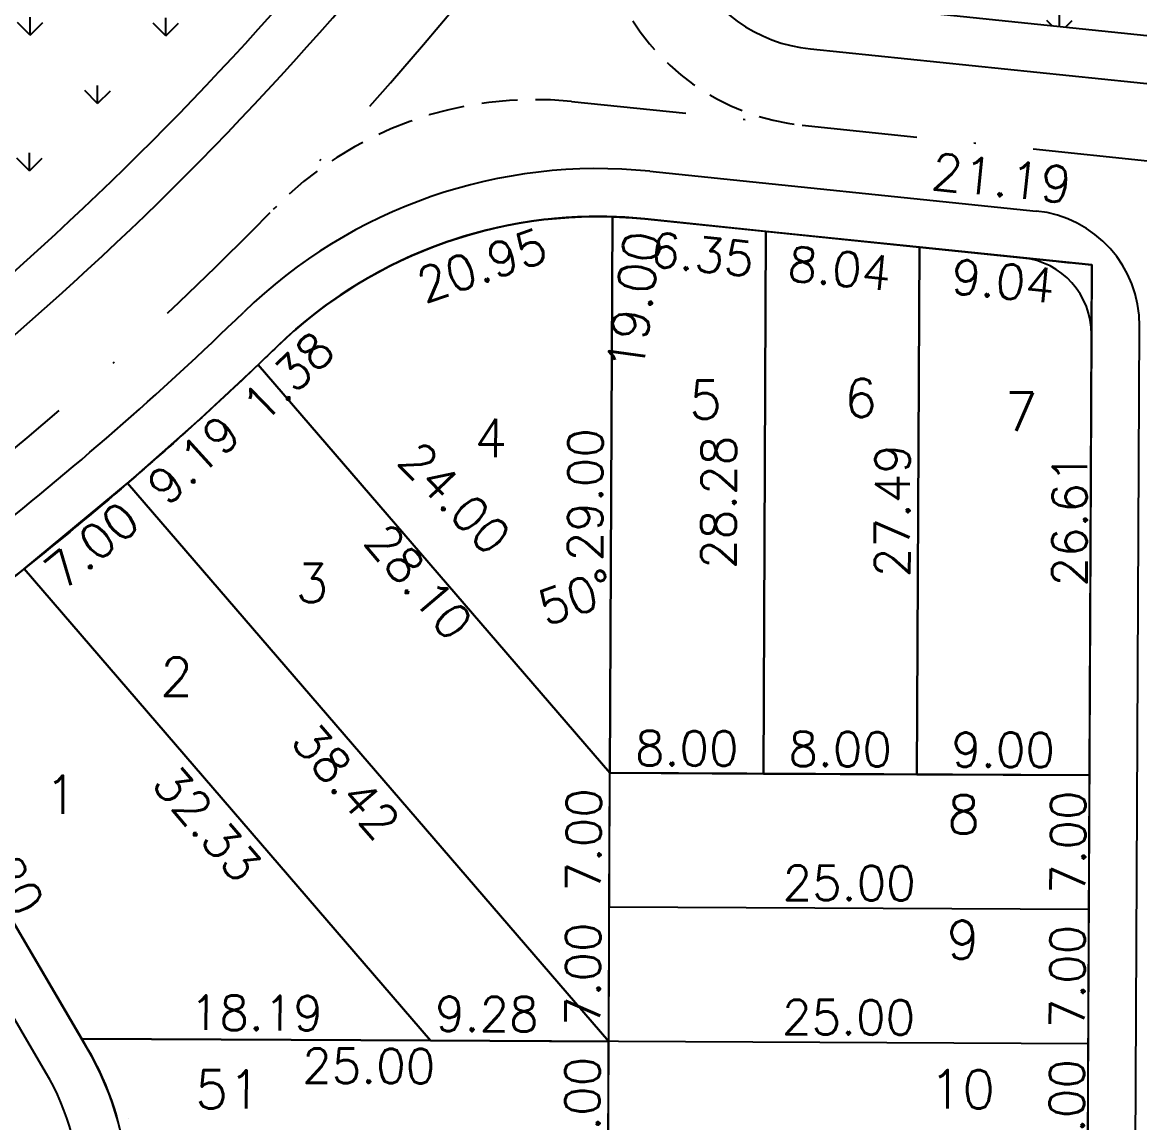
# Model space of a CAD drawing. Header units: millimetres. Extents: x -4430026 to 4783824, y 584 to 9593110.
# Drawn here: x 2425 to 2483.3, y 1658 to 1715.4 of the extents above; entities that cross this region are included whole.
import ezdxf
from ezdxf.enums import TextEntityAlignment as Align

# ---------------------------------------------------------------- set-up
doc = ezdxf.new("R2010")
doc.units = ezdxf.units.MM
for name, pattern in [('DASHDOT', [1, 0.5, -0.25, 0, -0.25]), ('HIDDEN', [0.375, 0.25, -0.125]), ('HIDDEN2', [0.1875, 0.125, -0.0625])]:
    doc.linetypes.add(name, pattern=pattern)
for name, color, linetype in [('BOUNDARY LOTES', 2, 'Continuous'), ('BOUNDARY VERDES', 92, 'Continuous'), ('Calçada', 1, 'Continuous'), ('CANTOS', 9, 'HIDDEN'), ('Cota', 8, 'Continuous'), ('COTAS', 8, 'Continuous'), ('curvas', 4, 'Continuous'), ('Lotes', 2, 'Continuous'), ('Numero de lotes', 5, 'Continuous'), ('Projeção', 8, 'HIDDEN2'), ('QUADRA', 4, 'Continuous')]:
    doc.layers.add(name, color=color, linetype=linetype)
doc.styles.add('arcad1', font='romans.shx')
doc.styles.add('ROMANS', font='romans.shx')
doc.dimstyles.new('BOLA100', dxfattribs={"dimscale": 0, "dimtxt": 1.9, "dimasz": 0.18, "dimexe": 0.18, "dimexo": 0.063, "dimgap": 0, "dimtad": 1, "dimzin": 4, "dimdsep": 46, "dimtxsty": 'ROMANS', "dimcen": 0.09, "dimse1": 1, "dimse2": 1, "dimsd1": 1, "dimsd2": 1, "dimclrt": 256, "dimaunit": 1, "dimadec": 4, "dimazin": 0, "dimtfac": 1.2, "dimtix": 1, "dimtmove": 2, "dimatfit": 3, "dimfxl": 1, "dimtvp": 2, "dimtolj": 1, "dimtzin": 4, "dimarcsym": 0})
doc.dimstyles.get("Standard").update_dxf_attribs({"dimtxt": 0.18, "dimasz": 0.18, "dimexe": 0.18, "dimexo": 0.0625, "dimgap": 0.09, "dimtad": 0, "dimtih": 1, "dimtoh": 1, "dimdec": 4, "dimzin": 0, "dimdsep": 46, "dimtxsty": 'Standard', "dimcen": 0.09, "dimadec": 0, "dimazin": 0, "dimtfac": 1, "dimtdec": 4, "dimtofl": 0, "dimtmove": 0, "dimatfit": 3, "dimfxl": 1, "dimtolj": 1, "dimtzin": 0, "dimarcsym": 0})

# ---------------------------------------------------------------- blocks, each defined once
blk = doc.blocks.new('*D14404')
at = {"layer": 'DEFPOINTS', "color": 0, "linetype": 'ByBlock'}
for p in [(2453.646, 1711.277), (2459.161, 1710.54), (2451.03, 1691.691)]:
    blk.add_point(p, dxfattribs=at)
at = {"layer": 'COTAS', "linetype": 'ByBlock', "insert": (2456.911, 1700.873), "char_height": 1.9, "attachment_point": 5, "rotation": 82.39195, "style": 'ROMANS'}
blk.add_mtext('\\A1;19.00', dxfattribs=at)
blk = doc.blocks.new('*D14408')
at = {"layer": 'DEFPOINTS', "color": 0, "linetype": 'ByBlock'}
for p in [(2465.709, 1710.035), (2486.792, 1707.865), (2465.439, 1707.416)]:
    blk.add_point(p, dxfattribs=at)
at = {"layer": 'COTAS', "linetype": 'ByBlock', "insert": (2476.078, 1707.276), "char_height": 1.9, "attachment_point": 5, "rotation": 354.12413, "style": 'ROMANS'}
blk.add_mtext('\\A1;21.19', dxfattribs=at)
blk = doc.blocks.new('*D13830')
at = {"layer": 'DEFPOINTS', "color": 0, "linetype": 'ByBlock'}
for p in [(2313.498, 1826.966), (2313.498, 1826.966), (2325.735, 1815.459), (2469.549, 1750.14), (2421.146, 1690.391)]:
    blk.add_point(p, dxfattribs=at)
at = {"layer": 'COTAS', "linetype": 'ByBlock', "insert": (2325.677, 1817.11), "char_height": 1.9, "attachment_point": 5, "rotation": 51.01676, "style": 'ROMANS'}
blk.add_mtext('\\A1;25°32\'36"', dxfattribs=at)
blk = doc.blocks.new('*D13839')
at = {"layer": 'DEFPOINTS', "color": 0, "linetype": 'ByBlock'}
for p in [(2450.695, 1758.641), (2401.871, 1627.75)]:
    blk.add_point(p, dxfattribs=at)
at = {"layer": 'COTAS', "linetype": 'ByBlock', "insert": (2410.904, 1651.965), "char_height": 1.9, "attachment_point": 5, "rotation": 69.54409, "style": 'ROMANS'}
blk.add_mtext('\\A1;R139.70', dxfattribs=at)
blk = doc.blocks.new('*D13840')
at = {"layer": 'DEFPOINTS', "color": 0, "linetype": 'ByBlock'}
for p in [(2355.914, 1759.622), (2462.721, 1753.502), (2403.112, 1634.246), (2401.871, 1627.75), (2401.871, 1627.75)]:
    blk.add_point(p, dxfattribs=at)
at = {"layer": 'COTAS', "linetype": 'ByBlock', "insert": (2402.318, 1635.481), "char_height": 1.9, "attachment_point": 5, "rotation": 356.69595, "style": 'ROMANS'}
blk.add_mtext('\\A1;45°2\'6"', dxfattribs=at)
blk = doc.blocks.new('*D10674')
at = {"layer": 'DEFPOINTS', "color": 0}
for p in [(2455.794, 1705.266), (2455.656, 1676.263), (2457.899, 1676.252)]:
    blk.add_point(p, dxfattribs=at)
at = {"layer": 'COTAS', "color": 41, "insert": (2454.368, 1690.771), "char_height": 1.8, "attachment_point": 5, "rotation": 89.72858, "style": 'ROMANS'}
blk.add_mtext('\\A1;29.00', dxfattribs=at)
blk = doc.blocks.new('*D10675')
at = {"layer": 'DEFPOINTS', "color": 0}
for p in [(2455.656, 1676.263), (2455.623, 1669.263), (2457.866, 1669.253)]:
    blk.add_point(p, dxfattribs=at)
at = {"layer": 'COTAS', "color": 41, "insert": (2454.283, 1672.77), "char_height": 1.8, "attachment_point": 5, "rotation": 89.72858, "style": 'ROMANS'}
blk.add_mtext('\\A1;7.00', dxfattribs=at)
blk = doc.blocks.new('*D10676')
at = {"layer": 'DEFPOINTS', "color": 0}
for p in [(2455.623, 1669.263), (2455.59, 1662.263), (2457.833, 1662.253)]:
    blk.add_point(p, dxfattribs=at)
at = {"layer": 'COTAS', "color": 41, "insert": (2454.25, 1665.77), "char_height": 1.8, "attachment_point": 5, "rotation": 89.72858, "style": 'ROMANS'}
blk.add_mtext('\\A1;7.00', dxfattribs=at)
blk = doc.blocks.new('*D10677')
at = {"layer": 'DEFPOINTS', "color": 0}
for p in [(2455.59, 1662.263), (2455.557, 1655.263), (2457.8, 1655.253)]:
    blk.add_point(p, dxfattribs=at)
at = {"layer": 'COTAS', "color": 41, "insert": (2454.217, 1658.77), "char_height": 1.8, "attachment_point": 5, "rotation": 89.72858, "style": 'ROMANS'}
blk.add_mtext('\\A1;7.00', dxfattribs=at)
blk = doc.blocks.new('*D10696')
at = {"layer": 'DEFPOINTS', "color": 0}
for p in [(2480.782, 1702.754), (2480.656, 1676.145), (2483.156, 1676.133)]:
    blk.add_point(p, dxfattribs=at)
at = {"layer": 'COTAS', "color": 41, "insert": (2479.619, 1689.454), "char_height": 1.8, "attachment_point": 5, "rotation": 89.72858, "style": 'ROMANS'}
blk.add_mtext('\\A1;26.61', dxfattribs=at)
blk = doc.blocks.new('*D10697')
at = {"layer": 'DEFPOINTS', "color": 0}
for p in [(2480.656, 1676.145), (2480.623, 1669.145), (2483.123, 1669.133)]:
    blk.add_point(p, dxfattribs=at)
at = {"layer": 'COTAS', "color": 41, "insert": (2479.539, 1672.65), "char_height": 1.8, "attachment_point": 5, "rotation": 89.72858, "style": 'ROMANS'}
blk.add_mtext('\\A1;7.00', dxfattribs=at)
blk = doc.blocks.new('*D10698')
at = {"layer": 'DEFPOINTS', "color": 0}
for p in [(2480.623, 1669.145), (2480.571, 1662.145), (2483.09, 1662.133)]:
    blk.add_point(p, dxfattribs=at)
at = {"layer": 'COTAS', "color": 41, "insert": (2479.506, 1665.65), "char_height": 1.8, "attachment_point": 5, "rotation": 89.72858, "style": 'ROMANS'}
blk.add_mtext('\\A1;7.00', dxfattribs=at)
blk = doc.blocks.new('*D10699')
at = {"layer": 'DEFPOINTS', "color": 0}
for p in [(2480.571, 1662.145), (2480.538, 1655.145), (2483.057, 1655.133)]:
    blk.add_point(p, dxfattribs=at)
at = {"layer": 'COTAS', "color": 41, "insert": (2479.473, 1658.65), "char_height": 1.8, "attachment_point": 5, "rotation": 89.72858, "style": 'ROMANS'}
blk.add_mtext('\\A1;7.00', dxfattribs=at)
blk = doc.blocks.new('*D10722')
at = {"layer": 'DEFPOINTS', "color": 0}
for p in [(2417.151, 1681.085), (2428.39, 1661.936), (2426.234, 1660.67)]:
    blk.add_point(p, dxfattribs=at)
at = {"layer": 'COTAS', "color": 41, "insert": (2423.719, 1672.067), "char_height": 1.8, "attachment_point": 5, "rotation": 300.40994, "style": 'ROMANS'}
blk.add_mtext('\\A1;22.20', dxfattribs=at)
blk = doc.blocks.new('*D10723')
at = {"layer": 'DEFPOINTS', "color": 0}
for p in [(2430.504, 1691.366), (2455.59, 1662.263), (2451.71, 1658.919)]:
    blk.add_point(p, dxfattribs=at)
at = {"layer": 'COTAS', "color": 41, "insert": (2441.894, 1675.821), "char_height": 1.8, "attachment_point": 5, "rotation": 310.76061, "style": 'ROMANS'}
blk.add_mtext('\\A1;38.42', dxfattribs=at)
blk = doc.blocks.new('*D10724')
at = {"layer": 'DEFPOINTS', "color": 0}
for p in [(2437.397, 1697.627), (2455.656, 1676.263), (2452.089, 1673.214)]:
    blk.add_point(p, dxfattribs=at)
at = {"layer": 'COTAS', "color": 41, "insert": (2445.696, 1686.235), "char_height": 1.8, "attachment_point": 5, "rotation": 310.51906, "style": 'ROMANS'}
blk.add_mtext('\\A1;28.10', dxfattribs=at)
blk = doc.blocks.new('*D10725')
at = {"layer": 'DEFPOINTS', "color": 0}
for p in [(2425.202, 1686.796), (2446.31, 1662.307), (2442.483, 1659.008)]:
    blk.add_point(p, dxfattribs=at)
at = {"layer": 'COTAS', "color": 41, "insert": (2434.655, 1673.602), "char_height": 1.8, "attachment_point": 5, "rotation": 310.76061, "style": 'ROMANS'}
blk.add_mtext('\\A1;32.33', dxfattribs=at)
blk = doc.blocks.new('*D10726')
at = {"layer": 'DEFPOINTS', "color": 0}
for p in [(2425.113, 1686.899), (2428.211, 1682.656), (2417.151, 1681.085)]:
    blk.add_point(p, dxfattribs=at)
at = {"layer": 'COTAS', "color": 41, "insert": (2422.107, 1682.657), "char_height": 1.8, "attachment_point": 5, "rotation": 36.13755, "style": 'ROMANS'}
blk.add_mtext('\\A1;9.86', dxfattribs=at)
blk = doc.blocks.new('*D10727')
at = {"layer": 'DEFPOINTS', "color": 0}
for p in [(2430.504, 1691.366), (2433.63, 1687.593), (2425.113, 1686.899)]:
    blk.add_point(p, dxfattribs=at)
at = {"layer": 'COTAS', "color": 41, "insert": (2428.638, 1688.131), "char_height": 1.8, "attachment_point": 5, "rotation": 39.64001, "style": 'ROMANS'}
blk.add_mtext('\\A1;7.00', dxfattribs=at)
blk = doc.blocks.new('*D10728')
at = {"layer": 'DEFPOINTS', "color": 0}
for p in [(2462.597, 1704.508), (2464.986, 1704.497), (2462.463, 1676.231)]:
    blk.add_point(p, dxfattribs=at)
at = {"layer": 'COTAS', "color": 41, "insert": (2461.319, 1690.375), "char_height": 1.8, "attachment_point": 5, "rotation": 89.72858, "style": 'ROMANS'}
blk.add_mtext('\\A1;28.28', dxfattribs=at)
blk = doc.blocks.new('*D10729')
at = {"layer": 'DEFPOINTS', "color": 0}
for p in [(2471.786, 1703.68), (2471.656, 1676.187), (2473.911, 1676.177)]:
    blk.add_point(p, dxfattribs=at)
at = {"layer": 'COTAS', "color": 41, "insert": (2470.376, 1689.94), "char_height": 1.8, "attachment_point": 5, "rotation": 89.72858, "style": 'ROMANS'}
blk.add_mtext('\\A1;27.49', dxfattribs=at)
blk = doc.blocks.new('*D10730')
at = {"layer": 'DEFPOINTS', "color": 0}
for p in [(2471.786, 1703.68), (2480.782, 1702.754), (2480.319, 1697.903)]:
    blk.add_point(p, dxfattribs=at)
at = {"layer": 'COTAS', "color": 41, "insert": (2476.16, 1701.917), "char_height": 1.8, "attachment_point": 5, "rotation": 354.54628, "style": 'ROMANS'}
blk.add_mtext('\\A1;9.04', dxfattribs=at)
blk = doc.blocks.new('*D10742')
at = {"layer": 'DEFPOINTS', "color": 0}
for p in [(2455.656, 1676.263), (2463.656, 1676.225), (2463.645, 1673.927)]:
    blk.add_point(p, dxfattribs=at)
at = {"layer": 'COTAS', "color": 41, "insert": (2459.662, 1677.546), "char_height": 1.8, "attachment_point": 5, "rotation": 359.72858, "style": 'ROMANS'}
blk.add_mtext('\\A1;8.00', dxfattribs=at)
blk = doc.blocks.new('*D10743')
at = {"layer": 'DEFPOINTS', "color": 0}
for p in [(2463.656, 1676.225), (2471.656, 1676.187), (2471.645, 1673.889)]:
    blk.add_point(p, dxfattribs=at)
at = {"layer": 'COTAS', "color": 41, "insert": (2467.662, 1677.508), "char_height": 1.8, "attachment_point": 5, "rotation": 359.72858, "style": 'ROMANS'}
blk.add_mtext('\\A1;8.00', dxfattribs=at)
blk = doc.blocks.new('*D10744')
at = {"layer": 'DEFPOINTS', "color": 0}
for p in [(2471.656, 1676.187), (2480.656, 1676.145), (2480.645, 1673.847)]:
    blk.add_point(p, dxfattribs=at)
at = {"layer": 'COTAS', "color": 41, "insert": (2476.162, 1677.468), "char_height": 1.8, "attachment_point": 5, "rotation": 359.72858, "style": 'ROMANS'}
blk.add_mtext('\\A1;9.00', dxfattribs=at)
blk = doc.blocks.new('*D10745')
at = {"layer": 'DEFPOINTS', "color": 0}
for p in [(2463.79, 1704.502), (2471.786, 1703.68), (2463.265, 1699.4)]:
    blk.add_point(p, dxfattribs=at)
at = {"layer": 'COTAS', "color": 41, "insert": (2467.632, 1702.57), "char_height": 1.8, "attachment_point": 5, "rotation": 354.12413, "style": 'ROMANS'}
blk.add_mtext('\\A1;8.04', dxfattribs=at)
blk = doc.blocks.new('*D10746')
at = {"layer": 'DEFPOINTS', "color": 0}
for p in [(2438.647, 1698.67), (2455.362, 1681.448), (2453.336, 1679.482)]:
    blk.add_point(p, dxfattribs=at)
at = {"layer": 'COTAS', "color": 41, "insert": (2447.561, 1690.6), "char_height": 1.8, "attachment_point": 5, "rotation": 314.14445, "style": 'ROMANS'}
blk.add_mtext('\\A1;24.00', dxfattribs=at)
blk = doc.blocks.new('*D10747')
at = {"layer": 'DEFPOINTS', "color": 0}
for p in [(2458.177, 1704.09), (2439.004, 1697.439), (2455.361, 1682.099), (2455.72, 1680.216), (2455.72, 1680.216)]:
    blk.add_point(p, dxfattribs=at)
at = {"layer": 'COTAS', "color": 41, "insert": (2453.911, 1685.428), "char_height": 1.8, "attachment_point": 5, "rotation": 19.13429, "style": 'ROMANS'}
blk.add_mtext('\\A1;50°', dxfattribs=at)
blk = doc.blocks.new('*D10772')
at = {"layer": 'DEFPOINTS', "color": 0}
for p in [(2430.574, 1658.924), (2455.574, 1658.806), (2455.567, 1657.33)]:
    blk.add_point(p, dxfattribs=at)
at = {"layer": 'Cota', "color": 41, "insert": (2443.084, 1660.989), "char_height": 1.8, "attachment_point": 5, "rotation": 359.72858, "style": 'ROMANS'}
blk.add_mtext('\\A1;25.00', dxfattribs=at)
blk = doc.blocks.new('*D10775')
at = {"layer": 'DEFPOINTS', "color": 0}
for p in [(2455.586, 1661.458), (2480.586, 1661.34), (2480.579, 1659.864)]:
    blk.add_point(p, dxfattribs=at)
at = {"layer": 'Cota', "color": 41, "insert": (2468.096, 1663.523), "char_height": 1.8, "attachment_point": 5, "rotation": 359.72858, "style": 'ROMANS'}
blk.add_mtext('\\A1;25.00', dxfattribs=at)
blk = doc.blocks.new('*D10776')
at = {"layer": 'DEFPOINTS', "color": 0}
for p in [(2455.619, 1668.458), (2480.619, 1668.34), (2480.612, 1666.864)]:
    blk.add_point(p, dxfattribs=at)
at = {"layer": 'Cota', "color": 41, "insert": (2468.129, 1670.523), "char_height": 1.8, "attachment_point": 5, "rotation": 359.72858, "style": 'ROMANS'}
blk.add_mtext('\\A1;25.00', dxfattribs=at)
blk = doc.blocks.new('*D10777')
at = {"layer": 'DEFPOINTS', "color": 0}
for p in [(2428.122, 1662.393), (2446.31, 1662.307), (2446.3, 1660.106)]:
    blk.add_point(p, dxfattribs=at)
at = {"layer": 'COTAS', "color": 41, "insert": (2437.223, 1663.749), "char_height": 1.8, "attachment_point": 5, "rotation": 359.72858, "style": 'ROMANS'}
blk.add_mtext('\\A1;18.19', dxfattribs=at)
blk = doc.blocks.new('*D10778')
at = {"layer": 'DEFPOINTS', "color": 0}
for p in [(2438.303, 1698.5), (2437.311, 1697.545), (2440.874, 1693.846)]:
    blk.add_point(p, dxfattribs=at)
at = {"layer": 'COTAS', "color": 41, "insert": (2438.873, 1696.917), "char_height": 1.8, "attachment_point": 5, "rotation": 43.9241, "style": 'ROMANS'}
blk.add_mtext('\\A1;1.38', dxfattribs=at)
blk = doc.blocks.new('*D10017')
at = {"layer": 'DEFPOINTS', "color": 0}
for p in [(2457.475, 1705.152), (2463.79, 1704.502), (2463.265, 1699.4)]:
    blk.add_point(p, dxfattribs=at)
at = {"layer": 'COTAS', "color": 41, "insert": (2460.476, 1703.306), "char_height": 1.8, "attachment_point": 5, "rotation": 354.12413, "style": 'ROMANS'}
blk.add_mtext('\\A1;6.35', dxfattribs=at)
blk = doc.blocks.new('*D8648')
at = {"layer": 'DEFPOINTS', "color": 0, "linetype": 'ByBlock'}
for p in [(2453.646, 1711.277), (2459.161, 1710.54), (2451.03, 1691.691)]:
    blk.add_point(p, dxfattribs=at)
at = {"layer": 'COTAS', "linetype": 'ByBlock', "insert": (2456.911, 1700.873), "char_height": 1.9, "attachment_point": 5, "rotation": 82.39195, "style": 'ROMANS'}
blk.add_mtext('\\A1;19.00', dxfattribs=at)
blk = doc.blocks.new('*D8652')
at = {"layer": 'DEFPOINTS', "color": 0, "linetype": 'ByBlock'}
for p in [(2465.709, 1710.035), (2486.792, 1707.865), (2465.439, 1707.416)]:
    blk.add_point(p, dxfattribs=at)
at = {"layer": 'COTAS', "linetype": 'ByBlock', "insert": (2476.078, 1707.276), "char_height": 1.9, "attachment_point": 5, "rotation": 354.12413, "style": 'ROMANS'}
blk.add_mtext('\\A1;21.19', dxfattribs=at)
blk = doc.blocks.new('*D8672')
at = {"layer": 'DEFPOINTS', "color": 0, "linetype": 'ByBlock'}
for p in [(2355.914, 1759.622), (2462.721, 1753.502), (2403.112, 1634.246), (2401.871, 1627.75), (2401.871, 1627.75)]:
    blk.add_point(p, dxfattribs=at)
at = {"layer": 'COTAS', "linetype": 'ByBlock', "insert": (2402.318, 1635.481), "char_height": 1.9, "attachment_point": 5, "rotation": 356.69595, "style": 'ROMANS'}
blk.add_mtext('\\A1;45°2\'6"', dxfattribs=at)
blk = doc.blocks.new('*D8778')
at = {"layer": 'DEFPOINTS', "color": 0}
for p in [(2455.794, 1705.266), (2455.656, 1676.263), (2457.899, 1676.252)]:
    blk.add_point(p, dxfattribs=at)
at = {"layer": 'COTAS', "color": 41, "insert": (2454.368, 1690.771), "char_height": 1.8, "attachment_point": 5, "rotation": 89.72858, "style": 'ROMANS'}
blk.add_mtext('\\A1;29.00', dxfattribs=at)
blk = doc.blocks.new('*D8779')
at = {"layer": 'DEFPOINTS', "color": 0}
for p in [(2437.397, 1697.627), (2455.656, 1676.263), (2452.089, 1673.214)]:
    blk.add_point(p, dxfattribs=at)
at = {"layer": 'COTAS', "color": 41, "insert": (2445.696, 1686.235), "char_height": 1.8, "attachment_point": 5, "rotation": 310.51906, "style": 'ROMANS'}
blk.add_mtext('\\A1;28.10', dxfattribs=at)
blk = doc.blocks.new('*D8780')
at = {"layer": 'DEFPOINTS', "color": 0}
for p in [(2425.113, 1686.899), (2428.211, 1682.656), (2417.151, 1681.085)]:
    blk.add_point(p, dxfattribs=at)
at = {"layer": 'COTAS', "color": 41, "insert": (2422.107, 1682.657), "char_height": 1.8, "attachment_point": 5, "rotation": 36.13755, "style": 'ROMANS'}
blk.add_mtext('\\A1;9.86', dxfattribs=at)
blk = doc.blocks.new('*D8781')
at = {"layer": 'DEFPOINTS', "color": 0}
for p in [(2430.504, 1691.366), (2433.63, 1687.593), (2425.113, 1686.899)]:
    blk.add_point(p, dxfattribs=at)
at = {"layer": 'COTAS', "color": 41, "insert": (2428.638, 1688.131), "char_height": 1.8, "attachment_point": 5, "rotation": 39.64001, "style": 'ROMANS'}
blk.add_mtext('\\A1;7.00', dxfattribs=at)
blk = doc.blocks.new('*D8782')
at = {"layer": 'DEFPOINTS', "color": 0}
for p in [(2462.597, 1704.508), (2464.986, 1704.497), (2462.463, 1676.231)]:
    blk.add_point(p, dxfattribs=at)
at = {"layer": 'COTAS', "color": 41, "insert": (2461.319, 1690.375), "char_height": 1.8, "attachment_point": 5, "rotation": 89.72858, "style": 'ROMANS'}
blk.add_mtext('\\A1;28.28', dxfattribs=at)
blk = doc.blocks.new('*D8783')
at = {"layer": 'DEFPOINTS', "color": 0}
for p in [(2471.786, 1703.68), (2480.782, 1702.754), (2480.319, 1697.903)]:
    blk.add_point(p, dxfattribs=at)
at = {"layer": 'COTAS', "color": 41, "insert": (2476.16, 1701.917), "char_height": 1.8, "attachment_point": 5, "rotation": 354.54628, "style": 'ROMANS'}
blk.add_mtext('\\A1;9.04', dxfattribs=at)
blk = doc.blocks.new('*D8791')
at = {"layer": 'DEFPOINTS', "color": 0}
for p in [(2455.656, 1676.263), (2463.656, 1676.225), (2463.645, 1673.927)]:
    blk.add_point(p, dxfattribs=at)
at = {"layer": 'COTAS', "color": 41, "insert": (2459.662, 1677.546), "char_height": 1.8, "attachment_point": 5, "rotation": 359.72858, "style": 'ROMANS'}
blk.add_mtext('\\A1;8.00', dxfattribs=at)
blk = doc.blocks.new('*D8792')
at = {"layer": 'DEFPOINTS', "color": 0}
for p in [(2463.79, 1704.502), (2471.786, 1703.68), (2463.265, 1699.4)]:
    blk.add_point(p, dxfattribs=at)
at = {"layer": 'COTAS', "color": 41, "insert": (2467.632, 1702.57), "char_height": 1.8, "attachment_point": 5, "rotation": 354.12413, "style": 'ROMANS'}
blk.add_mtext('\\A1;8.04', dxfattribs=at)
blk = doc.blocks.new('*D8793')
at = {"layer": 'DEFPOINTS', "color": 0}
for p in [(2438.647, 1698.67), (2455.362, 1681.448), (2453.336, 1679.482)]:
    blk.add_point(p, dxfattribs=at)
at = {"layer": 'COTAS', "color": 41, "insert": (2447.561, 1690.6), "char_height": 1.8, "attachment_point": 5, "rotation": 314.14445, "style": 'ROMANS'}
blk.add_mtext('\\A1;24.00', dxfattribs=at)
blk = doc.blocks.new('*D8794')
at = {"layer": 'DEFPOINTS', "color": 0}
for p in [(2458.177, 1704.09), (2439.004, 1697.439), (2455.361, 1682.099), (2455.72, 1680.216), (2455.72, 1680.216)]:
    blk.add_point(p, dxfattribs=at)
at = {"layer": 'COTAS', "color": 41, "insert": (2453.911, 1685.428), "char_height": 1.8, "attachment_point": 5, "rotation": 19.13429, "style": 'ROMANS'}
blk.add_mtext('\\A1;50°', dxfattribs=at)
blk = doc.blocks.new('*D8795')
at = {"layer": 'DEFPOINTS', "color": 0}
for p in [(2438.303, 1698.5), (2437.311, 1697.545), (2440.874, 1693.846)]:
    blk.add_point(p, dxfattribs=at)
at = {"layer": 'COTAS', "color": 41, "insert": (2438.873, 1696.917), "char_height": 1.8, "attachment_point": 5, "rotation": 43.9241, "style": 'ROMANS'}
blk.add_mtext('\\A1;1.38', dxfattribs=at)
blk = doc.blocks.new('*D8800')
at = {"layer": 'DEFPOINTS', "color": 0}
for p in [(2457.475, 1705.152), (2463.79, 1704.502), (2463.265, 1699.4)]:
    blk.add_point(p, dxfattribs=at)
at = {"layer": 'COTAS', "color": 41, "insert": (2460.476, 1703.306), "char_height": 1.8, "attachment_point": 5, "rotation": 354.12413, "style": 'ROMANS'}
blk.add_mtext('\\A1;6.35', dxfattribs=at)

msp = doc.modelspace()

# ---------------------------------------------------------------- hatches: boundary and pattern name
at = {"layer": 'BOUNDARY VERDES'}
h = msp.add_hatch(dxfattribs=at)
h.set_pattern_fill('GRASS', color=256, scale=5, angle=-0.27142, style=0)
h.set_pattern_definition([(89.7286, (2280.2837, 1676.5235), (-3.518746, 3.55224), [0.9375, -6.13357]), (44.7286, (2280.2837, 1676.5235), (-3.51875, 3.55224), [0.9375, -4.0625]), (134.7286, (2280.2837, 1676.5235), (-3.55224, -3.51875), [0.9375, -4.0625])])
edge = h.paths.add_edge_path()
edge.add_arc((2287.468, 1720.77), 7, 109.51271, 240.16598)
edge.add_line((2283.986, 1714.698), (2338.616, 1683.367))
edge.add_arc((2366.084, 1731.263), 55.213, 240.16598, 283.36439)
edge.add_arc((2356.194, 1772.891), 98, 283.36439, 308.21331)
edge.add_arc((2313.635, 1826.948), 166.8, 308.21331, 330.26634)
edge.add_arc((2455.869, 1745.709), 3, 330.26634, 424.83759)
edge.add_arc((2402.083, 1631.213), 129.5, 64.83759, 109.22354)
edge.add_arc((7498.464, -12984.26), 15608.038, 109.2235427, 109.5127115)
h = msp.add_hatch(dxfattribs=at)
h.set_pattern_fill('GRASS', color=256, scale=5, angle=-0.27142, style=0)
h.set_pattern_definition([(89.7286, (2461.387, 1711.3856), (-3.51875, 3.55224), [0.9375, -6.13357]), (44.729, (2461.387, 1711.3856), (-3.51875, 3.55224), [0.9375, -4.0625]), (134.729, (2461.387, 1711.3856), (-3.55224, -3.51875), [0.9375, -4.0625])])
h.paths.add_polyline_path([(2475.398, 1740.014, 0.398359), (2470.8, 1738.59, -0.02207), (2462.399, 1725.08, 0.568808), (2466.374, 1716.501), (2518.718, 1711.114, 0.8365), (2520.623, 1717.735)])

# ---------------------------------------------------------------- linework, layer by layer
at = {"layer": 'BOUNDARY LOTES', "elevation": 2.439}
for points in [[(2455.794, 1705.266, 0.203433), (2438.303, 1698.5, -0.001923), (2437.312, 1697.545), (2455.656, 1676.263)], [(2455.794, 1705.266, 0.203433), (2438.303, 1698.5, -0.001923), (2437.312, 1697.545), (2455.656, 1676.263)], [(2463.79, 1704.502), (2457.475, 1705.152, 0.017563), (2455.794, 1705.266), (2455.656, 1676.263), (2463.656, 1676.225)], [(2463.79, 1704.502), (2457.475, 1705.152, 0.017563), (2455.794, 1705.266), (2455.656, 1676.263), (2463.656, 1676.225)], [(2437.311, 1697.545, -0.012842), (2430.504, 1691.366), (2455.59, 1662.263), (2455.623, 1669.263), (2455.656, 1676.263)], [(2430.504, 1691.366, -0.009779), (2425.113, 1686.899), (2446.31, 1662.307), (2455.59, 1662.263)], [(2425.113, 1686.899, -0.001336), (2424.363, 1686.306, -0.01191), (2420.162, 1683.158, 0.388507), (2419.035, 1677.876), (2428.122, 1662.393), (2446.31, 1662.307)], [(2455.59, 1662.263), (2446.31, 1662.307), (2428.122, 1662.393), (2428.39, 1661.936, -0.11092), (2430.488, 1655.382), (2455.557, 1655.263)]]:
    msp.add_lwpolyline(points, format="xyb", close=True, dxfattribs=at)
for points in [[(2471.786, 1703.68), (2463.79, 1704.502), (2463.656, 1676.225), (2471.656, 1676.187)], [(2420.81, 1683.623), (2417.151, 1681.085), (2428.122, 1662.393), (2446.31, 1662.307), (2425.113, 1686.899)]]:
    msp.add_lwpolyline(points, close=True, dxfattribs=at)
for points in [[(2471.786, 1703.68), (2471.656, 1676.187), (2480.656, 1676.145), (2480.782, 1702.754), (2471.786, 1703.68)], [(2455.59, 1662.263), (2455.656, 1676.263), (2437.311, 1697.545), (2434.27, 1694.706), (2430.504, 1691.366), (2455.59, 1662.263)], [(2425.113, 1686.899), (2430.504, 1691.366), (2455.59, 1662.263), (2446.31, 1662.307), (2425.113, 1686.899)]]:
    msp.add_lwpolyline(points, dxfattribs=at)
at = {"layer": 'Calçada'}
for p, q in [((2466.118, 1714.014, 2.439), (2518.462, 1708.627, 2.439)), ((2466.118, 1714.014, 2.439), (2518.462, 1708.627, 2.439)), ((2457.731, 1707.639, 2.439), (2477.881, 1705.565, 2.439)), ((2457.731, 1707.639, 2.439), (2477.881, 1705.565, 2.439)), ((2483.025, 1648.576, 2.439), (2483.267, 1699.569, 2.439)), ((2426.234, 1660.67, 2.439), (2416.646, 1677.006, 2.439))]:
    msp.add_line(p, q, dxfattribs=at)
for centre, radius, start, end in [((2313.635, 1826.948, 2.439), 169.3, 308.21331, 330.26634), ((2455.018, 1681.278, 2.439), 26.5, 84.12413, 134.14445), ((2455.018, 1681.278, 2.439), 26.5, 84.12413, 134.14445), ((2477.267, 1699.597, 2.439), 6, 359.72858, 84.12413), ((2477.267, 1699.597, 2.439), 6, 359.72858, 84.12413), ((2313.635, 1826.948, 2.439), 176.5, 308.21331, 314.14445), ((2313.635, 1826.948, 2.439), 176.5, 308.21331, 314.14445), ((2414.85, 1653.989, 2.439), 13.2, 359.72858, 30.40994)]:
    msp.add_arc(centre, radius, start, end, dxfattribs=at)
at = {"layer": 'Calçada', "ltscale": 15}
msp.add_arc((2466.937, 1721.972, 2.439), 8, 145.59794, 264.12413, dxfattribs=at)
msp.add_arc((2466.937, 1721.972, 2.439), 8, 145.59794, 264.12413, dxfattribs=at)
at = {"layer": 'CANTOS', "ltscale": 2.5}
for p in [(2477.174, 1703.125, 2.439), (2477.174, 1703.125, 2.439), (2480.765, 1699.127, 2.439), (2480.765, 1699.127, 2.439)]:
    msp.add_line(p, (2480.782, 1702.754, 2.439), dxfattribs=at)
at = {"layer": 'curvas'}
msp.add_arc((2476.765, 1699.146, 2.439), 4, 359.72858, 84.12413, dxfattribs=at)
msp.add_arc((2476.765, 1699.146, 2.439), 4, 359.72858, 84.12413, dxfattribs=at)
at = {"layer": 'Lotes'}
for p, q in [((2454.878, 1512.027, 2.439), (2455.794, 1705.266, 2.439)), ((2463.656, 1676.225, 2.439), (2463.79, 1704.502, 2.439)), ((2463.656, 1676.225, 2.439), (2463.79, 1704.502, 2.439)), ((2471.656, 1676.187, 2.439), (2471.786, 1703.68, 2.439)), ((2455.656, 1676.263, 2.439), (2437.311, 1697.545, 2.439)), ((2455.656, 1676.263, 2.439), (2437.311, 1697.545, 2.439)), ((2455.59, 1662.263, 2.439), (2430.504, 1691.366, 2.439)), ((2446.31, 1662.307, 2.439), (2425.113, 1686.899, 2.439)), ((2480.656, 1676.145, 2.439), (2455.656, 1676.263, 2.439)), ((2480.623, 1669.145, 2.439), (2455.623, 1669.263, 2.439)), ((2480.59, 1662.145, 2.439), (2428.122, 1662.393, 2.439))]:
    msp.add_line(p, q, dxfattribs=at)
at = {"layer": 'Projeção', "linetype": 'DASHDOT', "ltscale": 12}
msp.add_line((2453.646, 1711.277, 2.439), (2548.962, 1701.467, 2.439), dxfattribs=at)
at = {"layer": 'Projeção', "linetype": 'DASHDOT', "ltscale": 15}
msp.add_arc((2313.635, 1826.948, 2.439), 173.8, 308.21331, 336.16483, dxfattribs=at)
at = {"layer": 'Projeção', "ltscale": 15}
for centre, radius, start, end in [((2466.937, 1721.972, 2.439), 12, 145.59794, 264.12413), ((2466.937, 1721.972, 2.439), 12, 145.59794, 264.12413), ((2451.701, 1692.376, 2.439), 19, 84.12413, 135.7342), ((2451.701, 1692.376, 2.439), 19, 84.12413, 135.7342)]:
    msp.add_arc(centre, radius, start, end, dxfattribs=at)
at = {"layer": 'QUADRA'}
for p, q in [((2466.374, 1716.501, 2.439), (2518.718, 1711.114, 2.439)), ((2466.374, 1716.501, 2.439), (2518.718, 1711.114, 2.439)), ((2480.525, 1648.588, 2.439), (2480.765, 1699.127, 2.439)), ((2428.39, 1661.936, 2.439), (2419.035, 1677.876, 2.439))]:
    msp.add_line(p, q, dxfattribs=at)
at = {"layer": 'QUADRA', "elevation": 2.439}
msp.add_lwpolyline([(2285.13, 1727.368, 0.641085), (2283.986, 1714.698), (2338.616, 1683.367, 0.190753), (2378.846, 1677.545, 0.108851), (2416.816, 1695.891, 0.096523), (2458.474, 1744.221, 0.437779), (2457.145, 1748.424, 0.196129), (2359.445, 1753.492, 0.001262)], format="xyb", close=True, dxfattribs=at)
msp.add_lwpolyline([(2285.13, 1727.368, 0.641085), (2283.986, 1714.698), (2338.616, 1683.367, 0.190753), (2378.846, 1677.545, 0.108851), (2416.816, 1695.891, 0.096523), (2458.474, 1744.221, 0.437779), (2457.145, 1748.424, 0.196129), (2359.445, 1753.492, 0.001262)], format="xyb", close=True, dxfattribs=at)
msp.add_lwpolyline([(2430.55, 1653.914, 0.13468), (2428.39, 1661.936), (2417.151, 1681.085, 0.020206), (2424.363, 1686.306, 0.025885), (2438.303, 1698.5, -0.221788), (2457.475, 1705.152), (2480.782, 1702.754), (2480.525, 1648.588), (2479.88, 1512.264), (2429.877, 1511.79), (2430.55, 1653.914)], format="xyb", dxfattribs=at)
msp.add_lwpolyline([(2457.475, 1705.152), (2477.174, 1703.125)], dxfattribs=at)
msp.add_lwpolyline([(2430.571, 1658.221), (2430.571, 1658.221)], close=True, dxfattribs=at)
at = {"layer": 'QUADRA'}
msp.add_arc((2455.018, 1681.278, 2.439), 24, 84.12413, 134.14445, dxfattribs=at)
msp.add_arc((2455.018, 1681.278, 2.439), 24, 84.12413, 134.14445, dxfattribs=at)

# ---------------------------------------------------------------- texts
at = {"layer": 'COTAS', "color": 41, "char_height": 1.8, "attachment_point": 5, "style": 'ROMANS'}
for s, insert, rotation in [('\\A1;20.95', (2448.98, 1702.737, 2.439), 19.13429), ('\\A1;20.95', (2448.98, 1702.737, 2.439), 19.13429), ('\\A1;9.19', (2433.954, 1692.6, 2.439), 42.23218), ('\\A1;9.19', (2433.954, 1692.6, 2.439), 42.23218), ('\\A1;9.28', (2449.244, 1663.692, 2.439), 359.72858)]:
    msp.add_mtext(s, dxfattribs=dict(at, insert=insert, rotation=rotation))
at = {"layer": 'Numero de lotes', "style": 'arcad1'}
for s, p in [('6', (2468.73, 1695.815, 2.439)), ('6', (2468.73, 1695.815, 2.439)), ('5', (2460.646, 1695.733, 2.439)), ('5', (2460.646, 1695.733, 2.439)), ('7', (2477.103, 1695.097, 2.439)), ('7', (2477.103, 1695.097, 2.439)), ('4', (2449.443, 1693.726, 2.439)), ('4', (2449.443, 1693.726, 2.439)), ('3', (2440.122, 1686.17, 2.439)), ('3', (2440.122, 1686.17, 2.439)), ('2', (2433.061, 1681.28, 2.439)), ('2', (2433.061, 1681.28, 2.439)), ('1', (2427.046, 1675.129, 2.439)), ('1', (2427.046, 1675.129, 2.439)), ('8', (2474.092, 1674.103, 2.439)), ('9', (2474.061, 1667.565, 2.439)), ('51', (2435.756, 1659.765, 2.439)), ('10', (2474.024, 1659.769, 2.439))]:
    msp.add_text(s, height=2, rotation=359.72858, dxfattribs=at).set_placement(p, align=Align.MIDDLE_CENTER)

# ---------------------------------------------------------------- dimensions: what is measured, and where the dimension line sits
at = {"layer": 'Cota'}
for base, p1, p2, picture, middle in [((2480.612, 1666.864, 2.439), (2455.619, 1668.458, 2.439), (2480.619, 1668.34, 2.439), '*D10776', (2468.129, 1670.523, 2.439)), ((2480.579, 1659.864, 2.439), (2455.586, 1661.458, 2.439), (2480.586, 1661.34, 2.439), '*D10775', (2468.096, 1663.523, 2.439))]:
    dim = msp.add_linear_dim(base=base, p1=p1, p2=p2, angle=179.72858, dimstyle='Standard', override={"dimtxt": 1.8, "dimexo": 0.063, "dimgap": 0, "dimtih": 0, "dimtoh": 0, "dimdec": 2, "dimzin": 4, "dimtxsty": 'ROMANS', "dimse1": 1, "dimse2": 1, "dimsd1": 1, "dimsd2": 1, "dimclrt": 41, "dimtfac": 1.2, "dimtdec": 2, "dimtix": 1, "dimtofl": 1, "dimtmove": 2, "dimfxl": 0.18, "dimfxlon": 1, "dimtvp": 2, "dimtzin": 4}, dxfattribs=at)
    dim.commit()
    dim.dimension.update_dxf_attribs({"geometry": picture, "text_midpoint": middle})
dim = msp.add_aligned_dim(p1=(2430.574, 1658.924, 2.439), p2=(2455.574, 1658.806, 2.439), distance=-1.476, dimstyle='Standard', override={"dimtxt": 1.8, "dimexo": 0.063, "dimgap": 0, "dimtih": 0, "dimtoh": 0, "dimdec": 2, "dimzin": 4, "dimtxsty": 'ROMANS', "dimse1": 1, "dimse2": 1, "dimsd1": 1, "dimsd2": 1, "dimclrt": 41, "dimtfac": 1.2, "dimtdec": 2, "dimtix": 1, "dimtofl": 1, "dimtmove": 2, "dimfxl": 0.18, "dimfxlon": 1, "dimtvp": 2, "dimtzin": 4}, dxfattribs=at)
dim.commit()
dim.dimension.update_dxf_attribs({"geometry": '*D10772', "text_midpoint": (2443.084, 1660.989, 2.439)})
at = {"layer": 'COTAS', "linetype": 'ByBlock'}
for base, line1, line2, picture, middle in [((2325.735, 1815.459), ((2313.498, 1826.966, 2.439), (2469.549, 1750.14, 2.439)), ((2421.146, 1690.391, 2.439), (2313.498, 1826.966, 2.439)), '*D13830', (2325.677, 1817.11, 2.439)), ((2403.112, 1634.246), ((2401.871, 1627.75, 2.439), (2355.914, 1759.622, 2.439)), ((2401.871, 1627.75, 2.439), (2462.721, 1753.502, 2.439)), '*D13840', (2402.318, 1635.481, 2.439)), ((2403.112, 1634.246), ((2401.871, 1627.75, 2.439), (2355.914, 1759.622, 2.439)), ((2401.871, 1627.75, 2.439), (2462.721, 1753.502, 2.439)), '*D8672', (2402.318, 1635.481, 2.439))]:
    dim = msp.add_angular_dim_2l(base=base, line1=line1, line2=line2, dimstyle='BOLA100', override={"dimscale": 1, "dimdec": 0, "dimazin": 1}, dxfattribs=at)
    dim.commit()
    dim.dimension.update_dxf_attribs({"geometry": picture, "text_midpoint": middle})
dim = msp.add_radius_dim(center=(2401.871, 1627.75, 2.439), mpoint=(2450.695, 1758.641, 2.439), dimstyle='BOLA100', override={"dimscale": 1}, dxfattribs=at)
dim.commit()
dim.dimension.update_dxf_attribs({"geometry": '*D13839', "text_midpoint": (2410.904, 1651.965, 2.439), "dimtype": 164})
for picture in ['*D14404', '*D8648']:
    dim = msp.add_aligned_dim(p1=(2451.03, 1691.691, 2.439), p2=(2453.646, 1711.277, 2.439), distance=-5.564, text='19.00', dimstyle='BOLA100', override={"dimscale": 1}, dxfattribs=at)
    dim.commit()
    dim.dimension.update_dxf_attribs({"geometry": picture, "text_midpoint": (2456.911, 1700.873, 2.439)})
for picture in ['*D14408', '*D8652']:
    dim = msp.add_aligned_dim(p1=(2486.792, 1707.865, 2.439), p2=(2465.709, 1710.035, 2.439), distance=2.633, dimstyle='BOLA100', override={"dimscale": 1}, dxfattribs=at)
    dim.commit()
    dim.dimension.update_dxf_attribs({"geometry": picture, "text_midpoint": (2476.078, 1707.276, 2.439)})
at = {"layer": 'COTAS'}
for base, p1, p2, angle, picture, middle in [((2457.899, 1676.252, 2.439), (2455.794, 1705.266, 2.439), (2455.656, 1676.263, 2.439), 89.72858, '*D10674', (2454.368, 1690.771, 2.439)), ((2457.899, 1676.252, 2.439), (2455.794, 1705.266, 2.439), (2455.656, 1676.263, 2.439), 89.72858, '*D8778', (2454.368, 1690.771, 2.439)), ((2464.986, 1704.497, 2.439), (2462.463, 1676.231, 2.439), (2462.597, 1704.508, 2.439), 89.72858, '*D10728', (2461.319, 1690.375, 2.439)), ((2464.986, 1704.497, 2.439), (2462.463, 1676.231, 2.439), (2462.597, 1704.508, 2.439), 89.72858, '*D8782', (2461.319, 1690.375, 2.439)), ((2473.911, 1676.177, 2.439), (2471.786, 1703.68, 2.439), (2471.656, 1676.187, 2.439), 89.72858, '*D10729', (2470.376, 1689.94, 2.439)), ((2480.319, 1697.903, 2.439), (2471.786, 1703.68, 2.439), (2480.782, 1702.754, 2.439), 174.54628, '*D10730', (2476.16, 1701.917, 2.439)), ((2480.319, 1697.903, 2.439), (2471.786, 1703.68, 2.439), (2480.782, 1702.754, 2.439), 174.54628, '*D8783', (2476.16, 1701.917, 2.439)), ((2483.156, 1676.133, 2.439), (2480.782, 1702.754, 2.439), (2480.656, 1676.145, 2.439), 89.72858, '*D10696', (2479.619, 1689.454, 2.439)), ((2463.645, 1673.927, 2.439), (2455.656, 1676.263, 2.439), (2463.656, 1676.225, 2.439), 359.72858, '*D10742', (2459.662, 1677.546, 2.439)), ((2463.645, 1673.927, 2.439), (2455.656, 1676.263, 2.439), (2463.656, 1676.225, 2.439), 359.72858, '*D8791', (2459.662, 1677.546, 2.439)), ((2471.645, 1673.889, 2.439), (2463.656, 1676.225, 2.439), (2471.656, 1676.187, 2.439), 359.72858, '*D10743', (2467.662, 1677.508, 2.439)), ((2480.645, 1673.847, 2.439), (2471.656, 1676.187, 2.439), (2480.656, 1676.145, 2.439), 359.72858, '*D10744', (2476.162, 1677.468, 2.439)), ((2457.866, 1669.253, 2.439), (2455.656, 1676.263, 2.439), (2455.623, 1669.263, 2.439), 89.72858, '*D10675', (2454.283, 1672.77, 2.439)), ((2483.123, 1669.133, 2.439), (2480.656, 1676.145, 2.439), (2480.623, 1669.145, 2.439), 89.72858, '*D10697', (2479.539, 1672.65, 2.439)), ((2457.833, 1662.253, 2.439), (2455.623, 1669.263, 2.439), (2455.59, 1662.263, 2.439), 89.72858, '*D10676', (2454.25, 1665.77, 2.439)), ((2483.09, 1662.133, 2.439), (2480.623, 1669.145, 2.439), (2480.571, 1662.145, 2.439), 89.72858, '*D10698', (2479.506, 1665.65, 2.439)), ((2446.3, 1660.106, 2.439), (2428.122, 1662.393, 2.439), (2446.31, 1662.307, 2.439), 359.72858, '*D10777', (2437.223, 1663.749, 2.439)), ((2457.8, 1655.253, 2.439), (2455.59, 1662.263, 2.439), (2455.557, 1655.263, 2.439), 89.72858, '*D10677', (2454.217, 1658.77, 2.439)), ((2483.057, 1655.133, 2.439), (2480.571, 1662.145, 2.439), (2480.538, 1655.145, 2.439), 89.72858, '*D10699', (2479.473, 1658.65, 2.439))]:
    dim = msp.add_linear_dim(base=base, p1=p1, p2=p2, angle=angle, dimstyle='Standard', override={"dimtxt": 1.8, "dimexo": 0.063, "dimgap": 0, "dimtih": 0, "dimtoh": 0, "dimdec": 2, "dimzin": 4, "dimtxsty": 'ROMANS', "dimse1": 1, "dimse2": 1, "dimsd1": 1, "dimsd2": 1, "dimclrt": 41, "dimtfac": 1.2, "dimtdec": 2, "dimtix": 1, "dimtofl": 1, "dimtmove": 2, "dimfxl": 0.18, "dimfxlon": 1, "dimtvp": 2, "dimtzin": 4}, dxfattribs=at)
    dim.commit()
    dim.dimension.update_dxf_attribs({"geometry": picture, "text_midpoint": middle})
for p1, p2, distance, picture, middle in [((2457.475, 1705.152, 2.439), (2463.79, 1704.502, 2.439), -5.129, '*D10017', (2460.476, 1703.306, 2.439)), ((2457.475, 1705.152, 2.439), (2463.79, 1704.502, 2.439), -5.129, '*D8800', (2460.476, 1703.306, 2.439)), ((2471.786, 1703.68, 2.439), (2463.79, 1704.502, 2.439), 5.129, '*D10745', (2467.632, 1702.57, 2.439)), ((2471.786, 1703.68, 2.439), (2463.79, 1704.502, 2.439), 5.129, '*D8792', (2467.632, 1702.57, 2.439)), ((2438.303, 1698.5, 2.439), (2437.311, 1697.545, 2.439), 5.136, '*D10778', (2438.873, 1696.917, 2.439)), ((2438.303, 1698.5, 2.439), (2437.311, 1697.545, 2.439), 5.136, '*D8795', (2438.873, 1696.917, 2.439)), ((2438.647, 1698.67, 2.439), (2455.362, 1681.448, 2.439), -2.824, '*D10746', (2447.561, 1690.6, 2.439)), ((2438.647, 1698.67, 2.439), (2455.362, 1681.448, 2.439), -2.824, '*D8793', (2447.561, 1690.6, 2.439)), ((2437.397, 1697.627, 2.439), (2455.656, 1676.263, 2.439), -4.693, '*D10724', (2445.696, 1686.235, 2.439)), ((2437.397, 1697.627, 2.439), (2455.656, 1676.263, 2.439), -4.693, '*D8779', (2445.696, 1686.235, 2.439)), ((2425.113, 1686.899, 2.439), (2430.504, 1691.366, 2.439), -4.9, '*D10727', (2428.638, 1688.131, 2.439)), ((2425.113, 1686.899, 2.439), (2430.504, 1691.366, 2.439), -4.9, '*D8781', (2428.638, 1688.131, 2.439)), ((2430.504, 1691.366, 2.439), (2455.59, 1662.263, 2.439), -5.122, '*D10723', (2441.894, 1675.821, 2.439)), ((2417.151, 1681.085, 2.439), (2425.113, 1686.899, 2.439), -5.254, '*D10726', (2422.107, 1682.657, 2.439)), ((2417.151, 1681.085, 2.439), (2425.113, 1686.899, 2.439), -5.254, '*D8780', (2422.107, 1682.657, 2.439)), ((2425.202, 1686.796, 2.439), (2446.31, 1662.307, 2.439), -5.054, '*D10725', (2434.655, 1673.602, 2.439)), ((2417.151, 1681.085, 2.439), (2428.39, 1661.936, 2.439), -2.5, '*D10722', (2423.719, 1672.067, 2.439))]:
    dim = msp.add_aligned_dim(p1=p1, p2=p2, distance=distance, dimstyle='Standard', override={"dimtxt": 1.8, "dimexo": 0.063, "dimgap": 0, "dimtih": 0, "dimtoh": 0, "dimdec": 2, "dimzin": 4, "dimtxsty": 'ROMANS', "dimse1": 1, "dimse2": 1, "dimsd1": 1, "dimsd2": 1, "dimclrt": 41, "dimtfac": 1.2, "dimtdec": 2, "dimtix": 1, "dimtofl": 1, "dimtmove": 2, "dimfxl": 0.18, "dimfxlon": 1, "dimtvp": 2, "dimtzin": 4}, dxfattribs=at)
    dim.commit()
    dim.dimension.update_dxf_attribs({"geometry": picture, "text_midpoint": middle})
for picture in ['*D10747', '*D8794']:
    dim = msp.add_angular_dim_2l(base=(2455.361, 1682.099), line1=((2455.72, 1680.216, 2.439), (2458.177, 1704.09, 2.439)), line2=((2455.72, 1680.216, 2.439), (2439.004, 1697.439, 2.439)), dimstyle='Standard', override={"dimtxt": 1.8, "dimexo": 0.063, "dimgap": 0, "dimtih": 0, "dimtoh": 0, "dimdec": 2, "dimzin": 4, "dimtxsty": 'ROMANS', "dimse1": 1, "dimse2": 1, "dimsd1": 1, "dimsd2": 1, "dimclrt": 41, "dimazin": 1, "dimtfac": 1.2, "dimtdec": 2, "dimtix": 1, "dimtofl": 1, "dimtmove": 2, "dimfxl": 0.18, "dimfxlon": 1, "dimtvp": 2, "dimtzin": 4}, dxfattribs=at)
    dim.commit()
    dim.dimension.update_dxf_attribs({"geometry": picture, "text_midpoint": (2453.911, 1685.428, 2.439)})

doc.saveas('drawing.dxf')
